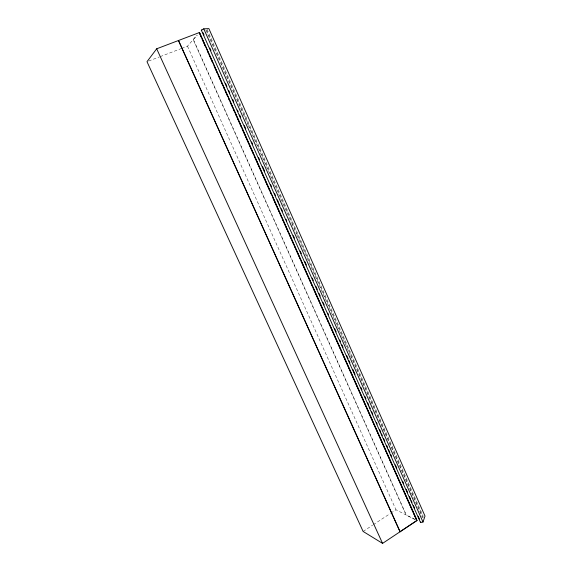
<?xml version="1.0" encoding="UTF-8"?>
<svg xmlns="http://www.w3.org/2000/svg" width="572" height="572" viewBox="0 0 572 572"><rect width="100%" height="100%" fill="white"/><g stroke="black" fill="none" stroke-linecap="round" stroke-linejoin="round"><path stroke-width="0.43" stroke-dasharray="2.86 2.15" d="M423.53 517.045L422.308 517.295L422.558 516.552L206.478 29.93M181.696 48.391L187.48 46.175L197.025 35.207M414.593 519.169L406.091 514.979L193.193 39.618L197.233 35.128M363.12 531.445L372.608 525.182M373.337 524.696L390.133 513.62M390.862 513.141L395.974 509.766L415.944 520.062M148.641 61.04L159.388 56.928M160.21 56.614L180.874 48.706M187.48 46.175L395.974 509.766M193.393 39.539L406.256 514.871M207.043 29.294L423.173 516.223M205.841 29.958L219.984 61.797M220.349 62.613L242.828 113.22M243.186 114.035L247.905 124.653M248.262 125.468L291.413 222.608M291.777 223.423L296.489 234.034M296.854 234.849L345.073 343.422M345.438 344.237L350.15 354.847M350.514 355.662L422.308 517.295"/><path stroke-width="0.86" d="M423.001 522.029L425.01 516.051L208.873 28.6L203.761 28.829L201.337 30.173L420.527 522.529L423.001 522.029L203.761 28.829M420.527 522.529L420.735 521.914M417.045 520.434L199.528 32.497L156.692 48.792L146.99 61.676L363.12 531.445L382.568 543.4L417.045 520.434L400.021 531.753L178.471 40.469L400.128 531.81M201.337 30.173L201.866 30.144M156.692 48.792L382.568 543.4M202.96 32.59L204.047 35.042M209.852 48.091L210.946 50.536M225.461 83.154L226.912 86.415M228.728 90.498L229.815 92.943M232.718 99.464L233.812 101.916M237.437 110.067L238.167 111.697M239.618 114.965L240.705 117.41M244.337 125.561L245.788 128.829M251.594 141.877L252.681 144.323M258.494 157.371L259.581 159.817M262.484 166.338L264.664 171.235M270.47 184.284L271.557 186.729M274.46 193.25L275.554 195.703M277.363 199.778L278.457 202.223M279.179 203.854L279.908 205.484M281.36 208.751L282.446 211.197M286.079 219.348L286.801 220.978M293.336 235.664L294.423 238.109M300.236 251.158L301.322 253.603M304.947 261.754L306.406 265.022M312.212 278.071L313.299 280.516M315.837 286.222L317.288 289.489M319.104 293.565L320.198 296.01M323.101 302.531L324.188 304.983M327.82 313.134L328.542 314.764M334.713 328.628L336.164 331.896M339.797 340.047L340.519 341.677M341.97 344.945L343.064 347.39M346.689 355.541L348.141 358.808M348.87 360.439L349.957 362.884M352.86 369.405L355.04 374.303M360.846 387.351L361.933 389.797M364.843 396.317L365.93 398.77M367.746 402.845L368.833 405.291M369.555 406.921L370.284 408.551M371.736 411.819L372.822 414.264M376.455 422.415L377.184 424.052M379.722 429.758L380.809 432.203M381.538 433.833L382.26 435.464M383.712 438.731L384.806 441.176M386.615 445.252L387.709 447.697M388.431 449.327L389.882 452.595M390.612 454.225L391.698 456.671M395.331 464.829L396.782 468.089M402.588 481.138L403.675 483.583M406.22 489.289L407.672 492.556M409.488 496.632L410.574 499.077M411.297 500.707L412.026 502.338M413.477 505.605L414.564 508.05M418.196 516.201L419.648 519.469M199.428 32.611L416.502 519.526M199.213 32.69L201.401 37.588M202.123 39.218L205.398 46.561M207.214 50.636L208.308 53.082M209.037 54.712L212.312 62.055M214.128 66.138L217.403 73.473M218.125 75.104L220.313 80.001M221.035 81.632L222.494 84.892M223.223 86.522L224.31 88.975M225.039 90.605L227.584 96.31M228.671 98.763L229.401 100.393M230.13 102.023L232.311 106.914M233.04 108.551L234.491 111.812M235.221 113.442L236.315 115.887M237.037 117.517L241.405 127.306M242.128 128.943L248.312 142.807M249.042 144.437L253.403 154.225M254.132 155.856L260.317 169.72M261.039 171.357L264.314 178.693M265.043 180.323L267.224 185.221M267.953 186.851L269.405 190.111M270.134 191.742L271.228 194.194M273.044 198.269L276.319 205.613M277.048 207.243L279.229 212.133M279.951 213.771L281.41 217.031M282.139 218.661L283.226 221.107M283.955 222.737L288.317 232.525M289.046 234.162L291.227 239.053M291.956 240.683L293.407 243.944M294.137 245.581L295.231 248.026M295.96 249.657L300.321 259.445M301.051 261.075L307.228 274.939M307.958 276.576L312.319 286.358M313.048 287.995L319.233 301.859M319.962 303.489L323.23 310.832M323.959 312.462L326.14 317.353M326.869 318.99L328.328 322.25M329.05 323.881L330.144 326.326M330.873 327.956L335.235 337.745M335.964 339.382L338.145 344.272M338.874 345.903L340.326 349.163M341.055 350.8L342.142 353.246M342.871 354.876L347.233 364.664M347.962 366.294L354.147 380.158M354.876 381.796L359.237 391.577M359.967 393.214L366.144 407.078M366.874 408.708L378.149 433.998M378.878 435.628L382.153 442.964M382.875 444.601L385.056 449.492M385.785 451.122L387.244 454.382M387.966 456.02L389.06 458.465M389.789 460.095L394.151 469.884M394.88 471.514L397.061 476.412M397.79 478.042L399.242 481.302M399.971 482.932L401.065 485.378M401.787 487.015L406.156 496.796M406.878 498.434L413.063 512.298M413.792 513.928L416.337 519.641"/></g></svg>
